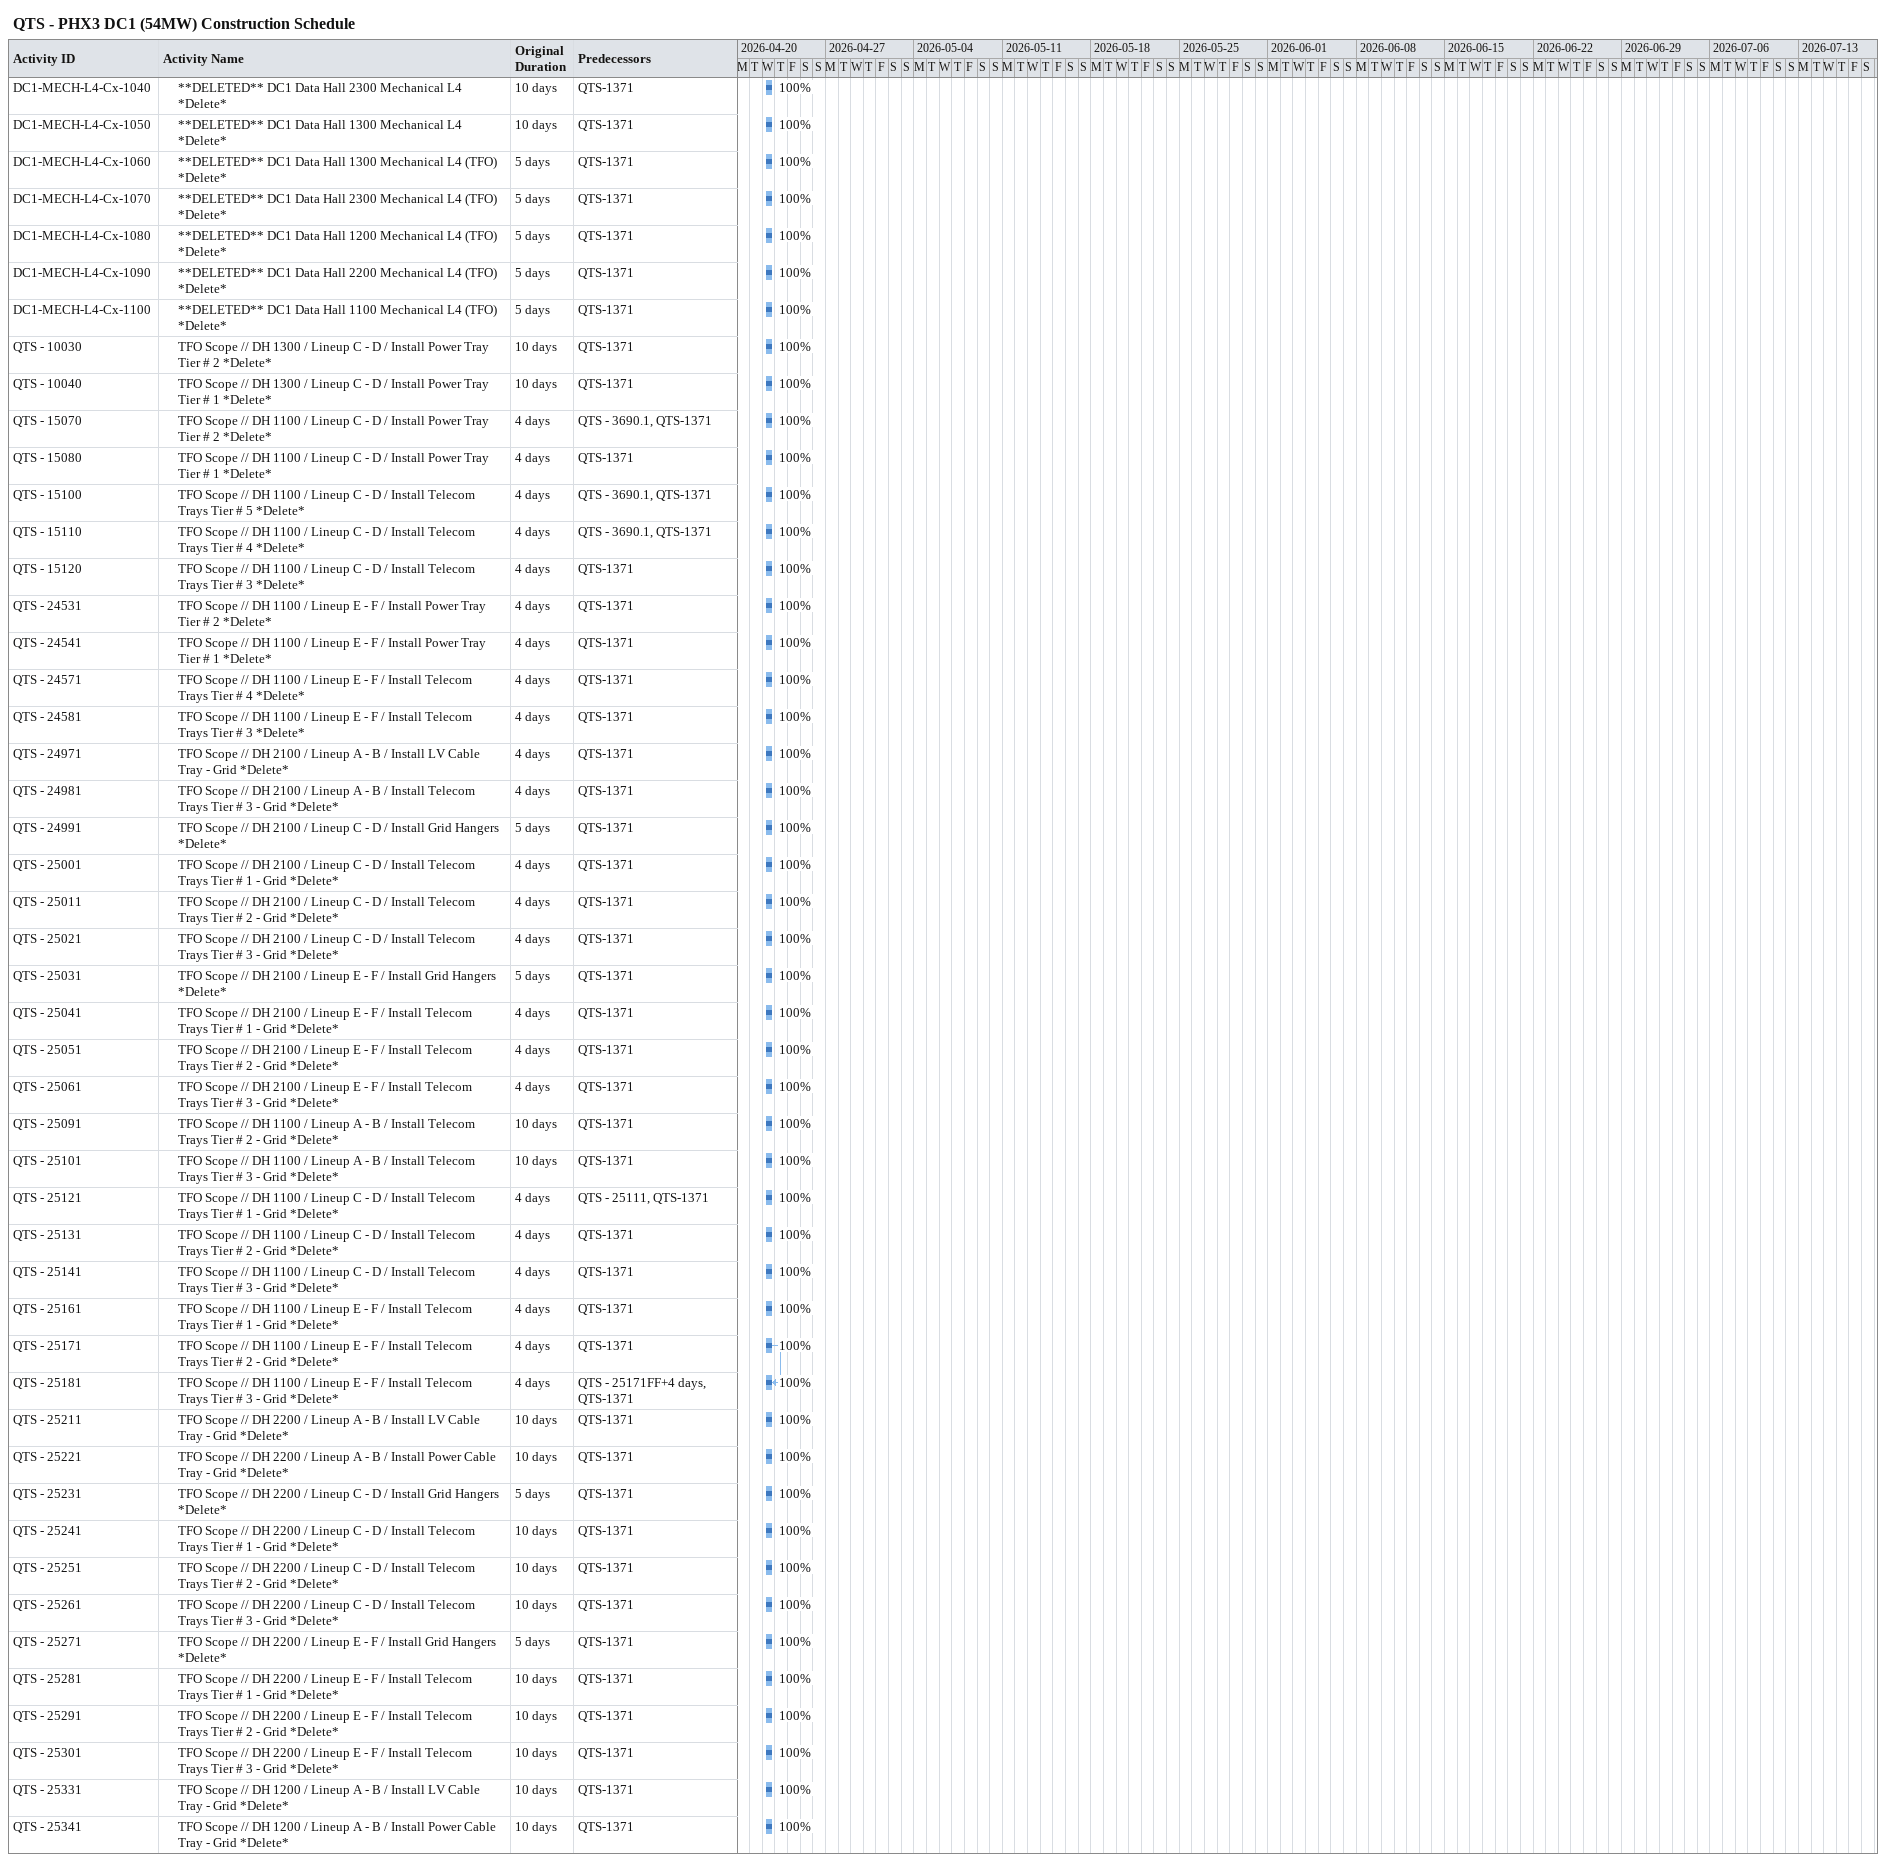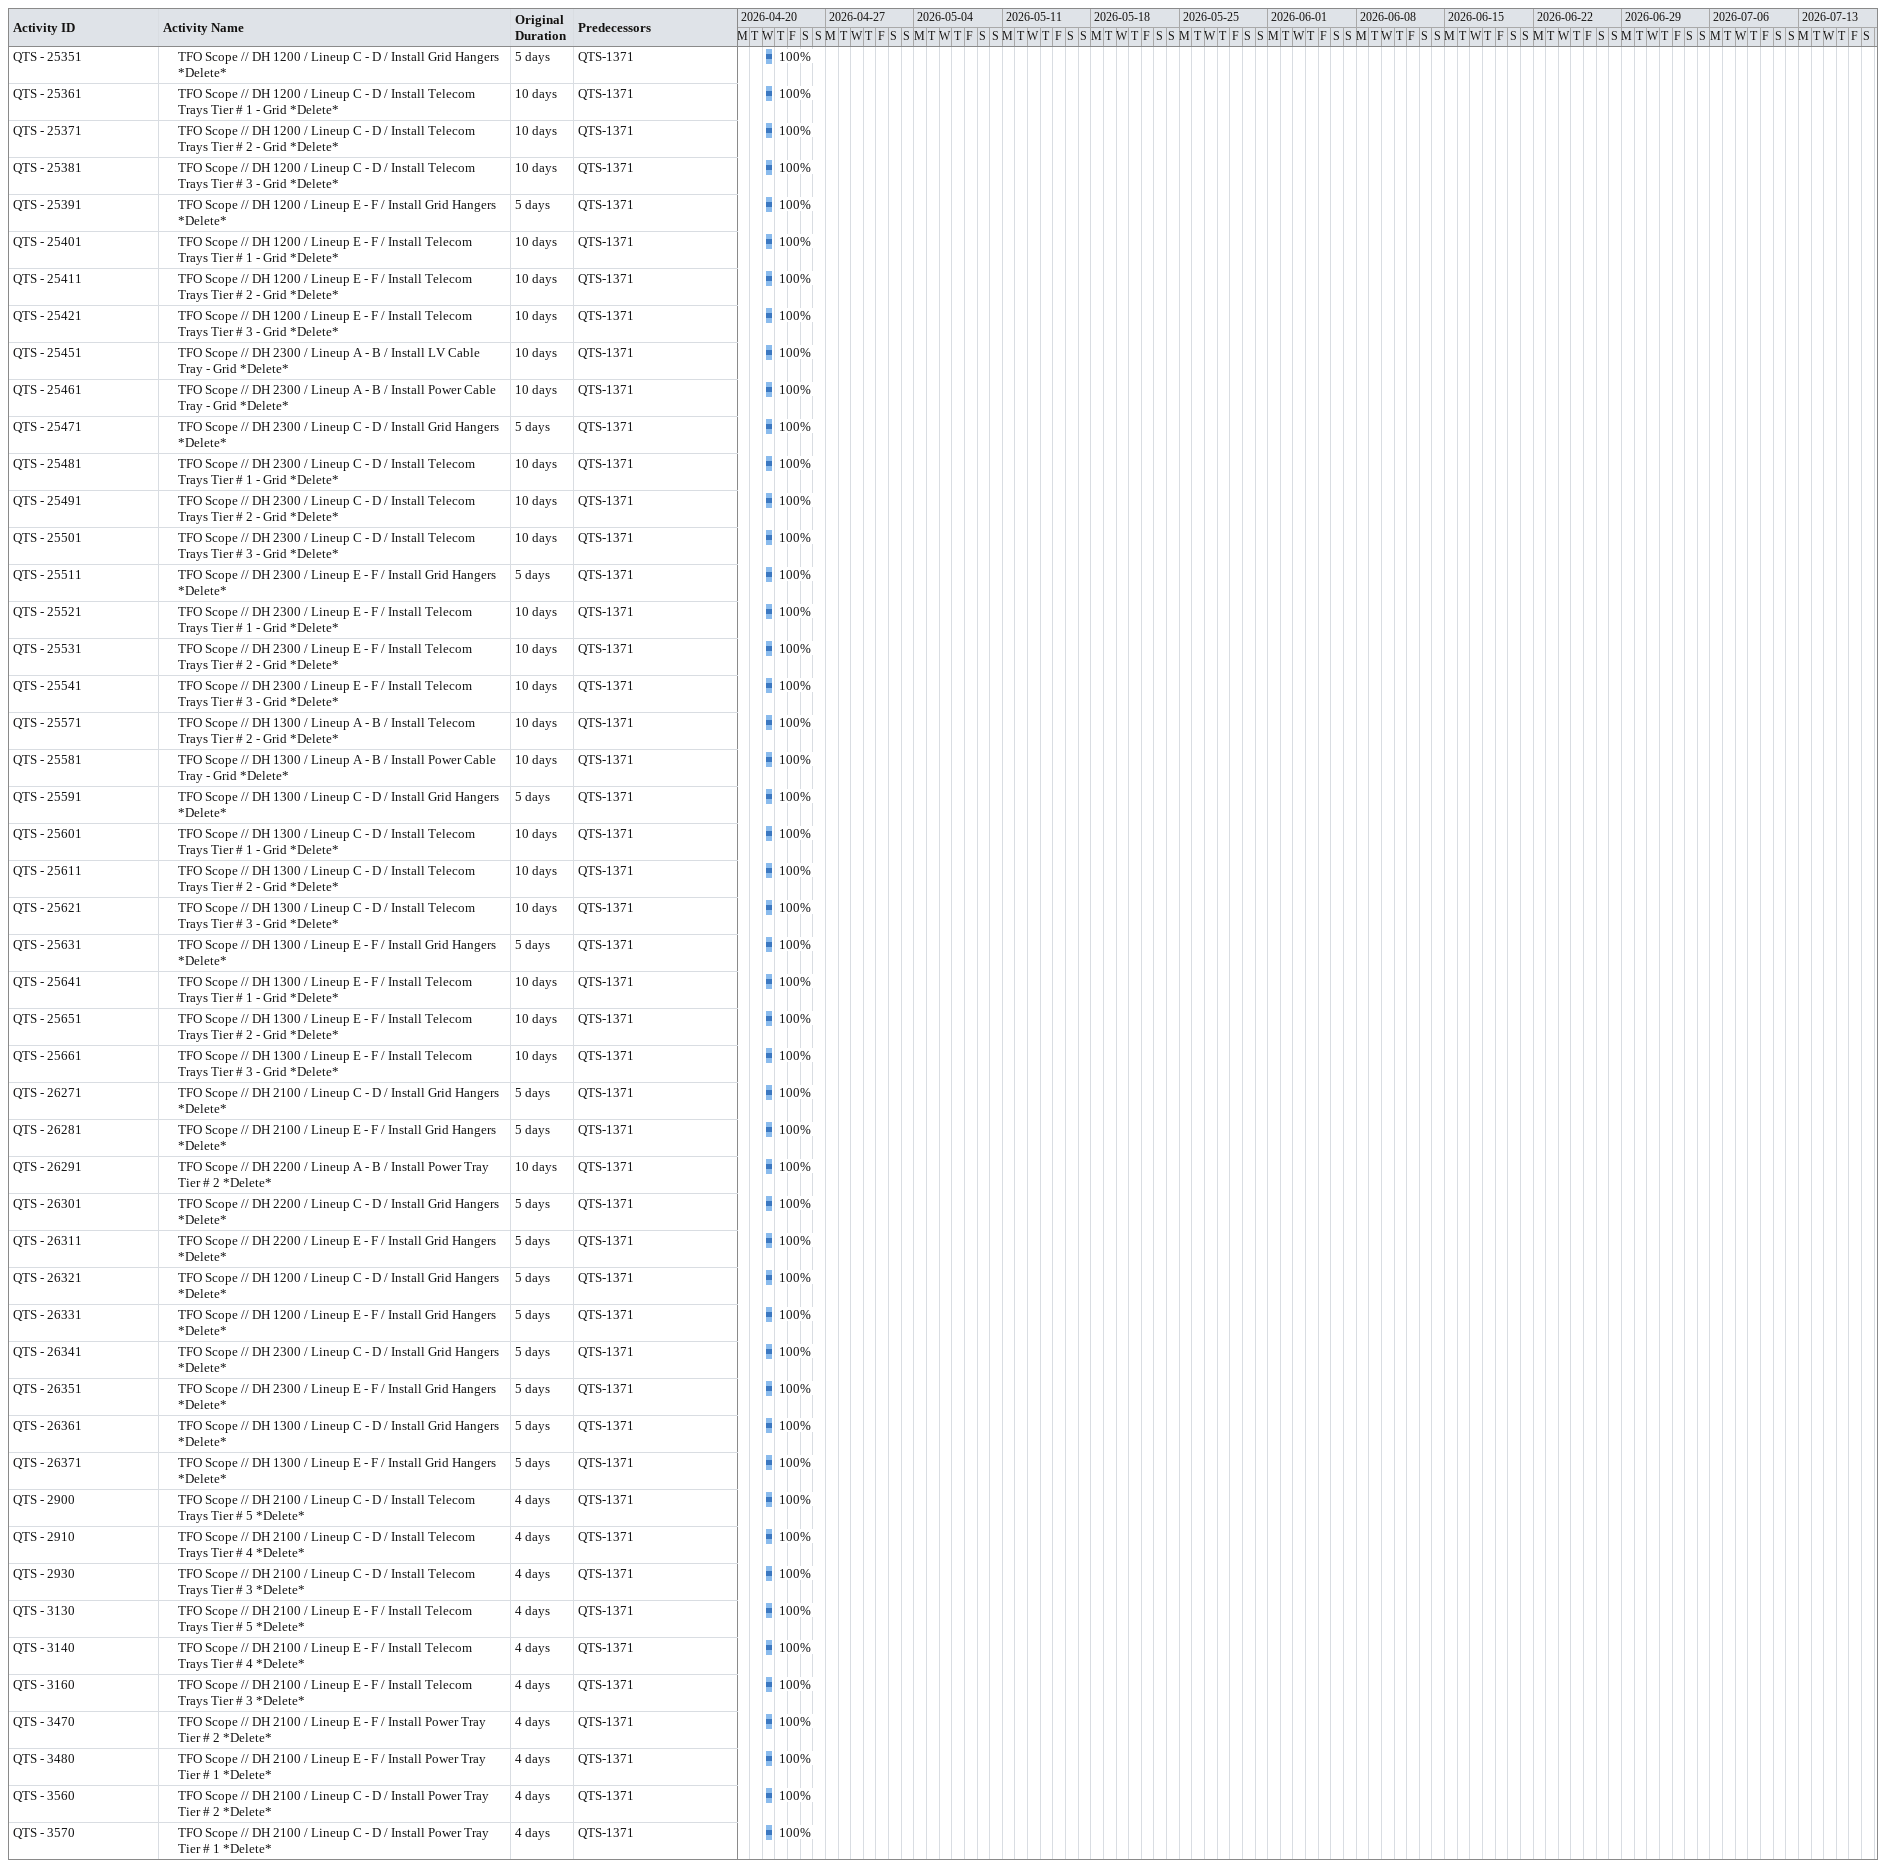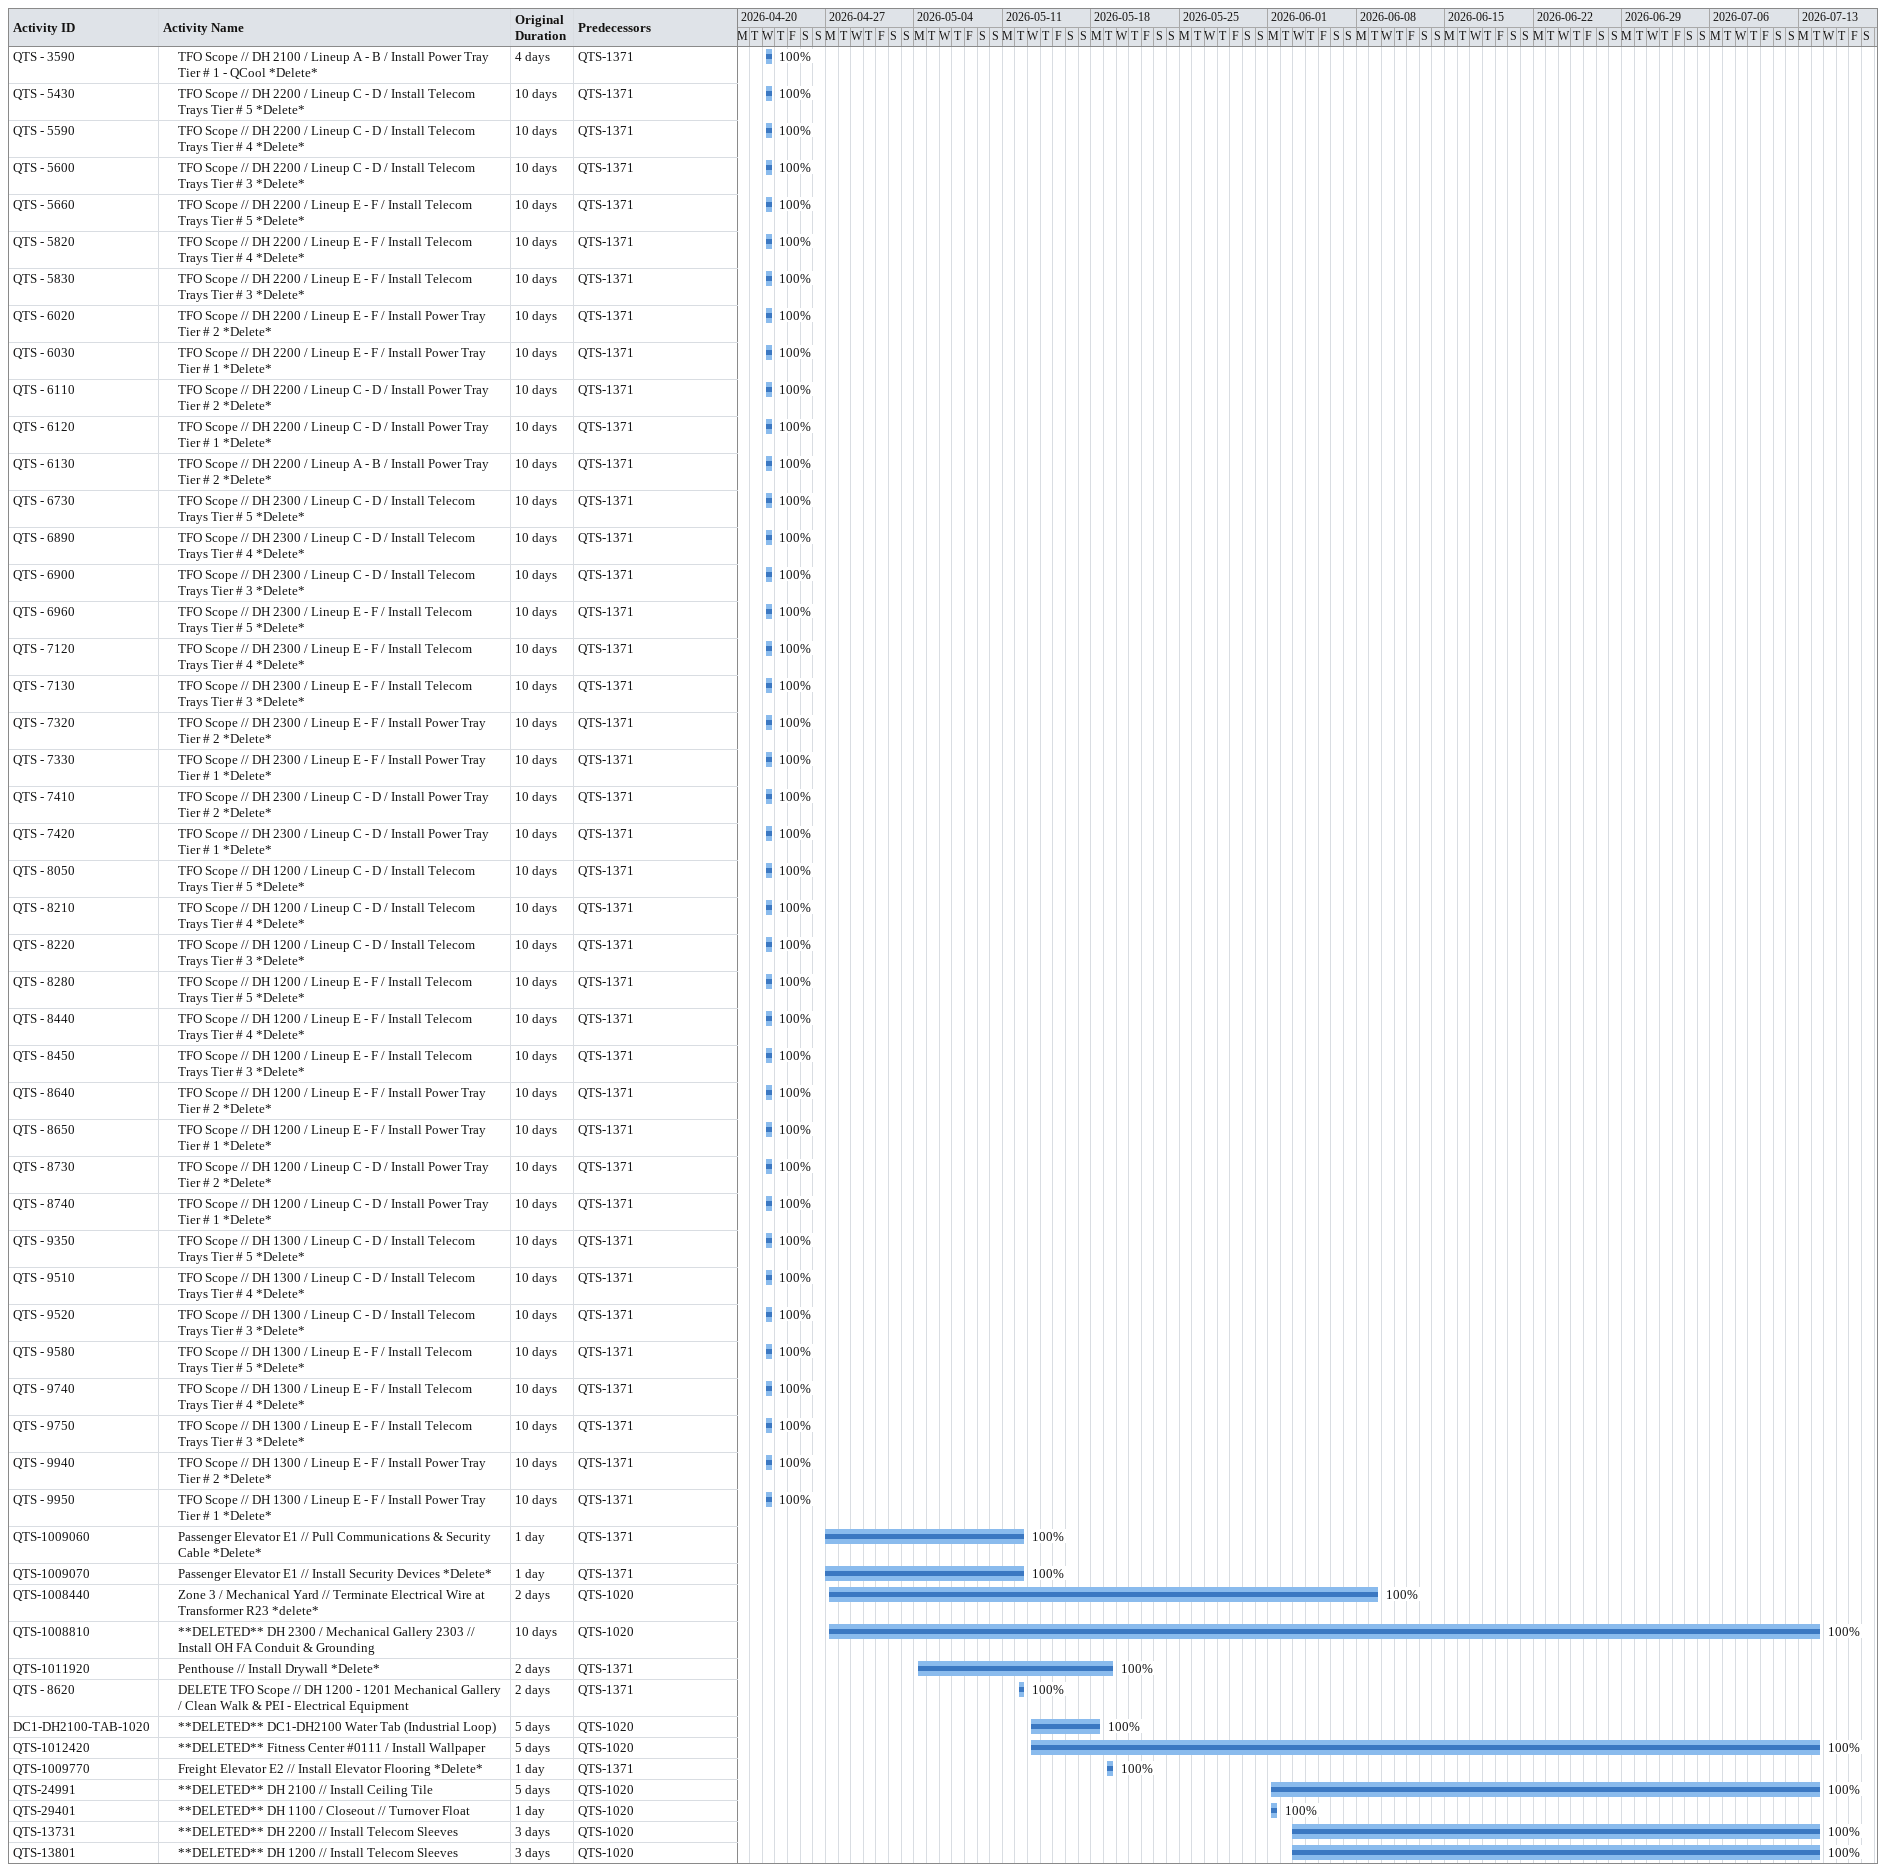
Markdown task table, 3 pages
QTS - PHX3 DC1 (54MW) Construction Schedule

| ID | Level | Task | Original duration | Start | Finish | Predecessors | % complete |
|---|---|---|---|---|---|---|---|
| DC1-MECH-L4-Cx-1040 | 2 | **DELETED** DC1 Data Hall 2300 Mechanical L4 *Delete* | 10d | 2026-04-22 | 2026-04-22 | QTS-1371 | 100 |
| DC1-MECH-L4-Cx-1050 | 2 | **DELETED** DC1 Data Hall 1300 Mechanical L4 *Delete* | 10d | 2026-04-22 | 2026-04-22 | QTS-1371 | 100 |
| DC1-MECH-L4-Cx-1060 | 2 | **DELETED** DC1 Data Hall 1300 Mechanical L4 (TFO) *Delete* | 5d | 2026-04-22 | 2026-04-22 | QTS-1371 | 100 |
| DC1-MECH-L4-Cx-1070 | 2 | **DELETED** DC1 Data Hall 2300 Mechanical L4 (TFO) *Delete* | 5d | 2026-04-22 | 2026-04-22 | QTS-1371 | 100 |
| DC1-MECH-L4-Cx-1080 | 2 | **DELETED** DC1 Data Hall 1200 Mechanical L4 (TFO) *Delete* | 5d | 2026-04-22 | 2026-04-22 | QTS-1371 | 100 |
| DC1-MECH-L4-Cx-1090 | 2 | **DELETED** DC1 Data Hall 2200 Mechanical L4 (TFO) *Delete* | 5d | 2026-04-22 | 2026-04-22 | QTS-1371 | 100 |
| DC1-MECH-L4-Cx-1100 | 2 | **DELETED** DC1 Data Hall 1100 Mechanical L4 (TFO) *Delete* | 5d | 2026-04-22 | 2026-04-22 | QTS-1371 | 100 |
| QTS - 10030 | 2 | TFO Scope // DH 1300 / Lineup C - D / Install Power Tray Tier # 2 *Delete* | 10d | 2026-04-22 | 2026-04-22 | QTS-1371 | 100 |
| QTS - 10040 | 2 | TFO Scope // DH 1300 / Lineup C - D / Install Power Tray Tier # 1 *Delete* | 10d | 2026-04-22 | 2026-04-22 | QTS-1371 | 100 |
| QTS - 15070 | 2 | TFO Scope // DH 1100 / Lineup C - D / Install Power Tray Tier # 2 *Delete* | 4d | 2026-04-22 | 2026-04-22 | QTS - 3690.1, QTS-1371 | 100 |
| QTS - 15080 | 2 | TFO Scope // DH 1100 / Lineup C - D / Install Power Tray Tier # 1 *Delete* | 4d | 2026-04-22 | 2026-04-22 | QTS-1371 | 100 |
| QTS - 15100 | 2 | TFO Scope // DH 1100 / Lineup C - D / Install Telecom Trays Tier # 5 *Delete* | 4d | 2026-04-22 | 2026-04-22 | QTS - 3690.1, QTS-1371 | 100 |
| QTS - 15110 | 2 | TFO Scope // DH 1100 / Lineup C - D / Install Telecom Trays Tier # 4 *Delete* | 4d | 2026-04-22 | 2026-04-22 | QTS - 3690.1, QTS-1371 | 100 |
| QTS - 15120 | 2 | TFO Scope // DH 1100 / Lineup C - D / Install Telecom Trays Tier # 3 *Delete* | 4d | 2026-04-22 | 2026-04-22 | QTS-1371 | 100 |
| QTS - 24531 | 2 | TFO Scope // DH 1100 / Lineup E - F / Install Power Tray Tier # 2 *Delete* | 4d | 2026-04-22 | 2026-04-22 | QTS-1371 | 100 |
| QTS - 24541 | 2 | TFO Scope // DH 1100 / Lineup E - F / Install Power Tray Tier # 1 *Delete* | 4d | 2026-04-22 | 2026-04-22 | QTS-1371 | 100 |
| QTS - 24571 | 2 | TFO Scope // DH 1100 / Lineup E - F / Install Telecom Trays Tier # 4 *Delete* | 4d | 2026-04-22 | 2026-04-22 | QTS-1371 | 100 |
| QTS - 24581 | 2 | TFO Scope // DH 1100 / Lineup E - F / Install Telecom Trays Tier # 3 *Delete* | 4d | 2026-04-22 | 2026-04-22 | QTS-1371 | 100 |
| QTS - 24971 | 2 | TFO Scope // DH 2100 / Lineup A - B / Install LV Cable Tray - Grid *Delete* | 4d | 2026-04-22 | 2026-04-22 | QTS-1371 | 100 |
| QTS - 24981 | 2 | TFO Scope // DH 2100 / Lineup A - B / Install Telecom Trays Tier # 3 - Grid *Delete* | 4d | 2026-04-22 | 2026-04-22 | QTS-1371 | 100 |
| QTS - 24991 | 2 | TFO Scope // DH 2100 / Lineup C - D / Install Grid Hangers *Delete* | 5d | 2026-04-22 | 2026-04-22 | QTS-1371 | 100 |
| QTS - 25001 | 2 | TFO Scope // DH 2100 / Lineup C - D / Install Telecom Trays Tier # 1 - Grid *Delete* | 4d | 2026-04-22 | 2026-04-22 | QTS-1371 | 100 |
| QTS - 25011 | 2 | TFO Scope // DH 2100 / Lineup C - D / Install Telecom Trays Tier # 2 - Grid *Delete* | 4d | 2026-04-22 | 2026-04-22 | QTS-1371 | 100 |
| QTS - 25021 | 2 | TFO Scope // DH 2100 / Lineup C - D / Install Telecom Trays Tier # 3 - Grid *Delete* | 4d | 2026-04-22 | 2026-04-22 | QTS-1371 | 100 |
| QTS - 25031 | 2 | TFO Scope // DH 2100 / Lineup E - F / Install Grid Hangers *Delete* | 5d | 2026-04-22 | 2026-04-22 | QTS-1371 | 100 |
| QTS - 25041 | 2 | TFO Scope // DH 2100 / Lineup E - F / Install Telecom Trays Tier # 1 - Grid *Delete* | 4d | 2026-04-22 | 2026-04-22 | QTS-1371 | 100 |
| QTS - 25051 | 2 | TFO Scope // DH 2100 / Lineup E - F / Install Telecom Trays Tier # 2 - Grid *Delete* | 4d | 2026-04-22 | 2026-04-22 | QTS-1371 | 100 |
| QTS - 25061 | 2 | TFO Scope // DH 2100 / Lineup E - F / Install Telecom Trays Tier # 3 - Grid *Delete* | 4d | 2026-04-22 | 2026-04-22 | QTS-1371 | 100 |
| QTS - 25091 | 2 | TFO Scope // DH 1100 / Lineup A - B / Install Telecom Trays Tier # 2 - Grid *Delete* | 10d | 2026-04-22 | 2026-04-22 | QTS-1371 | 100 |
| QTS - 25101 | 2 | TFO Scope // DH 1100 / Lineup A - B / Install Telecom Trays Tier # 3 - Grid *Delete* | 10d | 2026-04-22 | 2026-04-22 | QTS-1371 | 100 |
| QTS - 25121 | 2 | TFO Scope // DH 1100 / Lineup C - D / Install Telecom Trays Tier # 1 - Grid *Delete* | 4d | 2026-04-22 | 2026-04-22 | QTS - 25111, QTS-1371 | 100 |
| QTS - 25131 | 2 | TFO Scope // DH 1100 / Lineup C - D / Install Telecom Trays Tier # 2 - Grid *Delete* | 4d | 2026-04-22 | 2026-04-22 | QTS-1371 | 100 |
| QTS - 25141 | 2 | TFO Scope // DH 1100 / Lineup C - D / Install Telecom Trays Tier # 3 - Grid *Delete* | 4d | 2026-04-22 | 2026-04-22 | QTS-1371 | 100 |
| QTS - 25161 | 2 | TFO Scope // DH 1100 / Lineup E - F / Install Telecom Trays Tier # 1 - Grid *Delete* | 4d | 2026-04-22 | 2026-04-22 | QTS-1371 | 100 |
| QTS - 25171 | 2 | TFO Scope // DH 1100 / Lineup E - F / Install Telecom Trays Tier # 2 - Grid *Delete* | 4d | 2026-04-22 | 2026-04-22 | QTS-1371 | 100 |
| QTS - 25181 | 2 | TFO Scope // DH 1100 / Lineup E - F / Install Telecom Trays Tier # 3 - Grid *Delete* | 4d | 2026-04-22 | 2026-04-22 | QTS - 25171FF+4d, QTS-1371 | 100 |
| QTS - 25211 | 2 | TFO Scope // DH 2200 / Lineup A - B / Install LV Cable Tray - Grid *Delete* | 10d | 2026-04-22 | 2026-04-22 | QTS-1371 | 100 |
| QTS - 25221 | 2 | TFO Scope // DH 2200 / Lineup A - B / Install Power Cable Tray - Grid *Delete* | 10d | 2026-04-22 | 2026-04-22 | QTS-1371 | 100 |
| QTS - 25231 | 2 | TFO Scope // DH 2200 / Lineup C - D / Install Grid Hangers *Delete* | 5d | 2026-04-22 | 2026-04-22 | QTS-1371 | 100 |
| QTS - 25241 | 2 | TFO Scope // DH 2200 / Lineup C - D / Install Telecom Trays Tier # 1 - Grid *Delete* | 10d | 2026-04-22 | 2026-04-22 | QTS-1371 | 100 |
| QTS - 25251 | 2 | TFO Scope // DH 2200 / Lineup C - D / Install Telecom Trays Tier # 2 - Grid *Delete* | 10d | 2026-04-22 | 2026-04-22 | QTS-1371 | 100 |
| QTS - 25261 | 2 | TFO Scope // DH 2200 / Lineup C - D / Install Telecom Trays Tier # 3 - Grid *Delete* | 10d | 2026-04-22 | 2026-04-22 | QTS-1371 | 100 |
| QTS - 25271 | 2 | TFO Scope // DH 2200 / Lineup E - F / Install Grid Hangers *Delete* | 5d | 2026-04-22 | 2026-04-22 | QTS-1371 | 100 |
| QTS - 25281 | 2 | TFO Scope // DH 2200 / Lineup E - F / Install Telecom Trays Tier # 1 - Grid *Delete* | 10d | 2026-04-22 | 2026-04-22 | QTS-1371 | 100 |
| QTS - 25291 | 2 | TFO Scope // DH 2200 / Lineup E - F / Install Telecom Trays Tier # 2 - Grid *Delete* | 10d | 2026-04-22 | 2026-04-22 | QTS-1371 | 100 |
| QTS - 25301 | 2 | TFO Scope // DH 2200 / Lineup E - F / Install Telecom Trays Tier # 3 - Grid *Delete* | 10d | 2026-04-22 | 2026-04-22 | QTS-1371 | 100 |
| QTS - 25331 | 2 | TFO Scope // DH 1200 / Lineup A - B / Install LV Cable Tray - Grid *Delete* | 10d | 2026-04-22 | 2026-04-22 | QTS-1371 | 100 |
| QTS - 25341 | 2 | TFO Scope // DH 1200 / Lineup A - B / Install Power Cable Tray - Grid *Delete* | 10d | 2026-04-22 | 2026-04-22 | QTS-1371 | 100 |
| QTS - 25351 | 2 | TFO Scope // DH 1200 / Lineup C - D / Install Grid Hangers *Delete* | 5d | 2026-04-22 | 2026-04-22 | QTS-1371 | 100 |
| QTS - 25361 | 2 | TFO Scope // DH 1200 / Lineup C - D / Install Telecom Trays Tier # 1 - Grid *Delete* | 10d | 2026-04-22 | 2026-04-22 | QTS-1371 | 100 |
| QTS - 25371 | 2 | TFO Scope // DH 1200 / Lineup C - D / Install Telecom Trays Tier # 2 - Grid *Delete* | 10d | 2026-04-22 | 2026-04-22 | QTS-1371 | 100 |
| QTS - 25381 | 2 | TFO Scope // DH 1200 / Lineup C - D / Install Telecom Trays Tier # 3 - Grid *Delete* | 10d | 2026-04-22 | 2026-04-22 | QTS-1371 | 100 |
| QTS - 25391 | 2 | TFO Scope // DH 1200 / Lineup E - F / Install Grid Hangers *Delete* | 5d | 2026-04-22 | 2026-04-22 | QTS-1371 | 100 |
| QTS - 25401 | 2 | TFO Scope // DH 1200 / Lineup E - F / Install Telecom Trays Tier # 1 - Grid *Delete* | 10d | 2026-04-22 | 2026-04-22 | QTS-1371 | 100 |
| QTS - 25411 | 2 | TFO Scope // DH 1200 / Lineup E - F / Install Telecom Trays Tier # 2 - Grid *Delete* | 10d | 2026-04-22 | 2026-04-22 | QTS-1371 | 100 |
| QTS - 25421 | 2 | TFO Scope // DH 1200 / Lineup E - F / Install Telecom Trays Tier # 3 - Grid *Delete* | 10d | 2026-04-22 | 2026-04-22 | QTS-1371 | 100 |
| QTS - 25451 | 2 | TFO Scope // DH 2300 / Lineup A - B / Install LV Cable Tray - Grid *Delete* | 10d | 2026-04-22 | 2026-04-22 | QTS-1371 | 100 |
| QTS - 25461 | 2 | TFO Scope // DH 2300 / Lineup A - B / Install Power Cable Tray - Grid *Delete* | 10d | 2026-04-22 | 2026-04-22 | QTS-1371 | 100 |
| QTS - 25471 | 2 | TFO Scope // DH 2300 / Lineup C - D / Install Grid Hangers *Delete* | 5d | 2026-04-22 | 2026-04-22 | QTS-1371 | 100 |
| QTS - 25481 | 2 | TFO Scope // DH 2300 / Lineup C - D / Install Telecom Trays Tier # 1 - Grid *Delete* | 10d | 2026-04-22 | 2026-04-22 | QTS-1371 | 100 |
| QTS - 25491 | 2 | TFO Scope // DH 2300 / Lineup C - D / Install Telecom Trays Tier # 2 - Grid *Delete* | 10d | 2026-04-22 | 2026-04-22 | QTS-1371 | 100 |
| QTS - 25501 | 2 | TFO Scope // DH 2300 / Lineup C - D / Install Telecom Trays Tier # 3 - Grid *Delete* | 10d | 2026-04-22 | 2026-04-22 | QTS-1371 | 100 |
| QTS - 25511 | 2 | TFO Scope // DH 2300 / Lineup E - F / Install Grid Hangers *Delete* | 5d | 2026-04-22 | 2026-04-22 | QTS-1371 | 100 |
| QTS - 25521 | 2 | TFO Scope // DH 2300 / Lineup E - F / Install Telecom Trays Tier # 1 - Grid *Delete* | 10d | 2026-04-22 | 2026-04-22 | QTS-1371 | 100 |
| QTS - 25531 | 2 | TFO Scope // DH 2300 / Lineup E - F / Install Telecom Trays Tier # 2 - Grid *Delete* | 10d | 2026-04-22 | 2026-04-22 | QTS-1371 | 100 |
| QTS - 25541 | 2 | TFO Scope // DH 2300 / Lineup E - F / Install Telecom Trays Tier # 3 - Grid *Delete* | 10d | 2026-04-22 | 2026-04-22 | QTS-1371 | 100 |
| QTS - 25571 | 2 | TFO Scope // DH 1300 / Lineup A - B / Install Telecom Trays Tier # 2 - Grid *Delete* | 10d | 2026-04-22 | 2026-04-22 | QTS-1371 | 100 |
| QTS - 25581 | 2 | TFO Scope // DH 1300 / Lineup A - B / Install Power Cable Tray - Grid *Delete* | 10d | 2026-04-22 | 2026-04-22 | QTS-1371 | 100 |
| QTS - 25591 | 2 | TFO Scope // DH 1300 / Lineup C - D / Install Grid Hangers *Delete* | 5d | 2026-04-22 | 2026-04-22 | QTS-1371 | 100 |
| QTS - 25601 | 2 | TFO Scope // DH 1300 / Lineup C - D / Install Telecom Trays Tier # 1 - Grid *Delete* | 10d | 2026-04-22 | 2026-04-22 | QTS-1371 | 100 |
| QTS - 25611 | 2 | TFO Scope // DH 1300 / Lineup C - D / Install Telecom Trays Tier # 2 - Grid *Delete* | 10d | 2026-04-22 | 2026-04-22 | QTS-1371 | 100 |
| QTS - 25621 | 2 | TFO Scope // DH 1300 / Lineup C - D / Install Telecom Trays Tier # 3 - Grid *Delete* | 10d | 2026-04-22 | 2026-04-22 | QTS-1371 | 100 |
| QTS - 25631 | 2 | TFO Scope // DH 1300 / Lineup E - F / Install Grid Hangers *Delete* | 5d | 2026-04-22 | 2026-04-22 | QTS-1371 | 100 |
| QTS - 25641 | 2 | TFO Scope // DH 1300 / Lineup E - F / Install Telecom Trays Tier # 1 - Grid *Delete* | 10d | 2026-04-22 | 2026-04-22 | QTS-1371 | 100 |
| QTS - 25651 | 2 | TFO Scope // DH 1300 / Lineup E - F / Install Telecom Trays Tier # 2 - Grid *Delete* | 10d | 2026-04-22 | 2026-04-22 | QTS-1371 | 100 |
| QTS - 25661 | 2 | TFO Scope // DH 1300 / Lineup E - F / Install Telecom Trays Tier # 3 - Grid *Delete* | 10d | 2026-04-22 | 2026-04-22 | QTS-1371 | 100 |
| QTS - 26271 | 2 | TFO Scope // DH 2100 / Lineup C - D / Install Grid Hangers *Delete* | 5d | 2026-04-22 | 2026-04-22 | QTS-1371 | 100 |
| QTS - 26281 | 2 | TFO Scope // DH 2100 / Lineup E - F / Install Grid Hangers *Delete* | 5d | 2026-04-22 | 2026-04-22 | QTS-1371 | 100 |
| QTS - 26291 | 2 | TFO Scope // DH 2200 / Lineup A - B / Install Power Tray Tier # 2 *Delete* | 10d | 2026-04-22 | 2026-04-22 | QTS-1371 | 100 |
| QTS - 26301 | 2 | TFO Scope // DH 2200 / Lineup C - D / Install Grid Hangers *Delete* | 5d | 2026-04-22 | 2026-04-22 | QTS-1371 | 100 |
| QTS - 26311 | 2 | TFO Scope // DH 2200 / Lineup E - F / Install Grid Hangers *Delete* | 5d | 2026-04-22 | 2026-04-22 | QTS-1371 | 100 |
| QTS - 26321 | 2 | TFO Scope // DH 1200 / Lineup C - D / Install Grid Hangers *Delete* | 5d | 2026-04-22 | 2026-04-22 | QTS-1371 | 100 |
| QTS - 26331 | 2 | TFO Scope // DH 1200 / Lineup E - F / Install Grid Hangers *Delete* | 5d | 2026-04-22 | 2026-04-22 | QTS-1371 | 100 |
| QTS - 26341 | 2 | TFO Scope // DH 2300 / Lineup C - D / Install Grid Hangers *Delete* | 5d | 2026-04-22 | 2026-04-22 | QTS-1371 | 100 |
| QTS - 26351 | 2 | TFO Scope // DH 2300 / Lineup E - F / Install Grid Hangers *Delete* | 5d | 2026-04-22 | 2026-04-22 | QTS-1371 | 100 |
| QTS - 26361 | 2 | TFO Scope // DH 1300 / Lineup C - D / Install Grid Hangers *Delete* | 5d | 2026-04-22 | 2026-04-22 | QTS-1371 | 100 |
| QTS - 26371 | 2 | TFO Scope // DH 1300 / Lineup E - F / Install Grid Hangers *Delete* | 5d | 2026-04-22 | 2026-04-22 | QTS-1371 | 100 |
| QTS - 2900 | 2 | TFO Scope // DH 2100 / Lineup C - D / Install Telecom Trays Tier # 5 *Delete* | 4d | 2026-04-22 | 2026-04-22 | QTS-1371 | 100 |
| QTS - 2910 | 2 | TFO Scope // DH 2100 / Lineup C - D / Install Telecom Trays Tier # 4 *Delete* | 4d | 2026-04-22 | 2026-04-22 | QTS-1371 | 100 |
| QTS - 2930 | 2 | TFO Scope // DH 2100 / Lineup C - D / Install Telecom Trays Tier # 3 *Delete* | 4d | 2026-04-22 | 2026-04-22 | QTS-1371 | 100 |
| QTS - 3130 | 2 | TFO Scope // DH 2100 / Lineup E - F / Install Telecom Trays Tier # 5 *Delete* | 4d | 2026-04-22 | 2026-04-22 | QTS-1371 | 100 |
| QTS - 3140 | 2 | TFO Scope // DH 2100 / Lineup E - F / Install Telecom Trays Tier # 4 *Delete* | 4d | 2026-04-22 | 2026-04-22 | QTS-1371 | 100 |
| QTS - 3160 | 2 | TFO Scope // DH 2100 / Lineup E - F / Install Telecom Trays Tier # 3 *Delete* | 4d | 2026-04-22 | 2026-04-22 | QTS-1371 | 100 |
| QTS - 3470 | 2 | TFO Scope // DH 2100 / Lineup E - F / Install Power Tray Tier # 2 *Delete* | 4d | 2026-04-22 | 2026-04-22 | QTS-1371 | 100 |
| QTS - 3480 | 2 | TFO Scope // DH 2100 / Lineup E - F / Install Power Tray Tier # 1 *Delete* | 4d | 2026-04-22 | 2026-04-22 | QTS-1371 | 100 |
| QTS - 3560 | 2 | TFO Scope // DH 2100 / Lineup C - D / Install Power Tray Tier # 2 *Delete* | 4d | 2026-04-22 | 2026-04-22 | QTS-1371 | 100 |
| QTS - 3570 | 2 | TFO Scope // DH 2100 / Lineup C - D / Install Power Tray Tier # 1 *Delete* | 4d | 2026-04-22 | 2026-04-22 | QTS-1371 | 100 |
| QTS - 3590 | 2 | TFO Scope // DH 2100 / Lineup A - B / Install Power Tray Tier # 1 - QCool *Delete* | 4d | 2026-04-22 | 2026-04-22 | QTS-1371 | 100 |
| QTS - 5430 | 2 | TFO Scope // DH 2200 / Lineup C - D / Install Telecom Trays Tier # 5 *Delete* | 10d | 2026-04-22 | 2026-04-22 | QTS-1371 | 100 |
| QTS - 5590 | 2 | TFO Scope // DH 2200 / Lineup C - D / Install Telecom Trays Tier # 4 *Delete* | 10d | 2026-04-22 | 2026-04-22 | QTS-1371 | 100 |
| QTS - 5600 | 2 | TFO Scope // DH 2200 / Lineup C - D / Install Telecom Trays Tier # 3 *Delete* | 10d | 2026-04-22 | 2026-04-22 | QTS-1371 | 100 |
| QTS - 5660 | 2 | TFO Scope // DH 2200 / Lineup E - F / Install Telecom Trays Tier # 5 *Delete* | 10d | 2026-04-22 | 2026-04-22 | QTS-1371 | 100 |
| QTS - 5820 | 2 | TFO Scope // DH 2200 / Lineup E - F / Install Telecom Trays Tier # 4 *Delete* | 10d | 2026-04-22 | 2026-04-22 | QTS-1371 | 100 |
| QTS - 5830 | 2 | TFO Scope // DH 2200 / Lineup E - F / Install Telecom Trays Tier # 3 *Delete* | 10d | 2026-04-22 | 2026-04-22 | QTS-1371 | 100 |
| QTS - 6020 | 2 | TFO Scope // DH 2200 / Lineup E - F / Install Power Tray Tier # 2 *Delete* | 10d | 2026-04-22 | 2026-04-22 | QTS-1371 | 100 |
| QTS - 6030 | 2 | TFO Scope // DH 2200 / Lineup E - F / Install Power Tray Tier # 1 *Delete* | 10d | 2026-04-22 | 2026-04-22 | QTS-1371 | 100 |
| QTS - 6110 | 2 | TFO Scope // DH 2200 / Lineup C - D / Install Power Tray Tier # 2 *Delete* | 10d | 2026-04-22 | 2026-04-22 | QTS-1371 | 100 |
| QTS - 6120 | 2 | TFO Scope // DH 2200 / Lineup C - D / Install Power Tray Tier # 1 *Delete* | 10d | 2026-04-22 | 2026-04-22 | QTS-1371 | 100 |
| QTS - 6130 | 2 | TFO Scope // DH 2200 / Lineup A - B / Install Power Tray Tier # 2 *Delete* | 10d | 2026-04-22 | 2026-04-22 | QTS-1371 | 100 |
| QTS - 6730 | 2 | TFO Scope // DH 2300 / Lineup C - D / Install Telecom Trays Tier # 5 *Delete* | 10d | 2026-04-22 | 2026-04-22 | QTS-1371 | 100 |
| QTS - 6890 | 2 | TFO Scope // DH 2300 / Lineup C - D / Install Telecom Trays Tier # 4 *Delete* | 10d | 2026-04-22 | 2026-04-22 | QTS-1371 | 100 |
| QTS - 6900 | 2 | TFO Scope // DH 2300 / Lineup C - D / Install Telecom Trays Tier # 3 *Delete* | 10d | 2026-04-22 | 2026-04-22 | QTS-1371 | 100 |
| QTS - 6960 | 2 | TFO Scope // DH 2300 / Lineup E - F / Install Telecom Trays Tier # 5 *Delete* | 10d | 2026-04-22 | 2026-04-22 | QTS-1371 | 100 |
| QTS - 7120 | 2 | TFO Scope // DH 2300 / Lineup E - F / Install Telecom Trays Tier # 4 *Delete* | 10d | 2026-04-22 | 2026-04-22 | QTS-1371 | 100 |
| QTS - 7130 | 2 | TFO Scope // DH 2300 / Lineup E - F / Install Telecom Trays Tier # 3 *Delete* | 10d | 2026-04-22 | 2026-04-22 | QTS-1371 | 100 |
| QTS - 7320 | 2 | TFO Scope // DH 2300 / Lineup E - F / Install Power Tray Tier # 2 *Delete* | 10d | 2026-04-22 | 2026-04-22 | QTS-1371 | 100 |
| QTS - 7330 | 2 | TFO Scope // DH 2300 / Lineup E - F / Install Power Tray Tier # 1 *Delete* | 10d | 2026-04-22 | 2026-04-22 | QTS-1371 | 100 |
| QTS - 7410 | 2 | TFO Scope // DH 2300 / Lineup C - D / Install Power Tray Tier # 2 *Delete* | 10d | 2026-04-22 | 2026-04-22 | QTS-1371 | 100 |
| QTS - 7420 | 2 | TFO Scope // DH 2300 / Lineup C - D / Install Power Tray Tier # 1 *Delete* | 10d | 2026-04-22 | 2026-04-22 | QTS-1371 | 100 |
| QTS - 8050 | 2 | TFO Scope // DH 1200 / Lineup C - D / Install Telecom Trays Tier # 5 *Delete* | 10d | 2026-04-22 | 2026-04-22 | QTS-1371 | 100 |
| QTS - 8210 | 2 | TFO Scope // DH 1200 / Lineup C - D / Install Telecom Trays Tier # 4 *Delete* | 10d | 2026-04-22 | 2026-04-22 | QTS-1371 | 100 |
| QTS - 8220 | 2 | TFO Scope // DH 1200 / Lineup C - D / Install Telecom Trays Tier # 3 *Delete* | 10d | 2026-04-22 | 2026-04-22 | QTS-1371 | 100 |
| QTS - 8280 | 2 | TFO Scope // DH 1200 / Lineup E - F / Install Telecom Trays Tier # 5 *Delete* | 10d | 2026-04-22 | 2026-04-22 | QTS-1371 | 100 |
| QTS - 8440 | 2 | TFO Scope // DH 1200 / Lineup E - F / Install Telecom Trays Tier # 4 *Delete* | 10d | 2026-04-22 | 2026-04-22 | QTS-1371 | 100 |
| QTS - 8450 | 2 | TFO Scope // DH 1200 / Lineup E - F / Install Telecom Trays Tier # 3 *Delete* | 10d | 2026-04-22 | 2026-04-22 | QTS-1371 | 100 |
| QTS - 8640 | 2 | TFO Scope // DH 1200 / Lineup E - F / Install Power Tray Tier # 2 *Delete* | 10d | 2026-04-22 | 2026-04-22 | QTS-1371 | 100 |
| QTS - 8650 | 2 | TFO Scope // DH 1200 / Lineup E - F / Install Power Tray Tier # 1 *Delete* | 10d | 2026-04-22 | 2026-04-22 | QTS-1371 | 100 |
| QTS - 8730 | 2 | TFO Scope // DH 1200 / Lineup C - D / Install Power Tray Tier # 2 *Delete* | 10d | 2026-04-22 | 2026-04-22 | QTS-1371 | 100 |
| QTS - 8740 | 2 | TFO Scope // DH 1200 / Lineup C - D / Install Power Tray Tier # 1 *Delete* | 10d | 2026-04-22 | 2026-04-22 | QTS-1371 | 100 |
| QTS - 9350 | 2 | TFO Scope // DH 1300 / Lineup C - D / Install Telecom Trays Tier # 5 *Delete* | 10d | 2026-04-22 | 2026-04-22 | QTS-1371 | 100 |
| QTS - 9510 | 2 | TFO Scope // DH 1300 / Lineup C - D / Install Telecom Trays Tier # 4 *Delete* | 10d | 2026-04-22 | 2026-04-22 | QTS-1371 | 100 |
| QTS - 9520 | 2 | TFO Scope // DH 1300 / Lineup C - D / Install Telecom Trays Tier # 3 *Delete* | 10d | 2026-04-22 | 2026-04-22 | QTS-1371 | 100 |
| QTS - 9580 | 2 | TFO Scope // DH 1300 / Lineup E - F / Install Telecom Trays Tier # 5 *Delete* | 10d | 2026-04-22 | 2026-04-22 | QTS-1371 | 100 |
| QTS - 9740 | 2 | TFO Scope // DH 1300 / Lineup E - F / Install Telecom Trays Tier # 4 *Delete* | 10d | 2026-04-22 | 2026-04-22 | QTS-1371 | 100 |
| QTS - 9750 | 2 | TFO Scope // DH 1300 / Lineup E - F / Install Telecom Trays Tier # 3 *Delete* | 10d | 2026-04-22 | 2026-04-22 | QTS-1371 | 100 |
| QTS - 9940 | 2 | TFO Scope // DH 1300 / Lineup E - F / Install Power Tray Tier # 2 *Delete* | 10d | 2026-04-22 | 2026-04-22 | QTS-1371 | 100 |
| QTS - 9950 | 2 | TFO Scope // DH 1300 / Lineup E - F / Install Power Tray Tier # 1 *Delete* | 10d | 2026-04-22 | 2026-04-22 | QTS-1371 | 100 |
| QTS-1009060 | 2 | Passenger Elevator E1 // Pull Communications & Security Cable *Delete* | 1d | 2026-04-27 | 2026-05-12 | QTS-1371 | 100 |
| QTS-1009070 | 2 | Passenger Elevator E1 // Install Security Devices *Delete* | 1d | 2026-04-27 | 2026-05-12 | QTS-1371 | 100 |
| QTS-1008440 | 2 | Zone 3 / Mechanical Yard // Terminate Electrical Wire at Transformer R23 *delete* | 2d | 2026-04-27 | 2026-06-09 | QTS-1020 | 100 |
| QTS-1008810 | 2 | **DELETED** DH 2300 / Mechanical Gallery 2303 // Install OH FA Conduit & Grounding | 10d | 2026-04-27 | 2026-07-14 | QTS-1020 | 100 |
| QTS-1011920 | 2 | Penthouse // Install Drywall *Delete* | 2d | 2026-05-04 | 2026-05-19 | QTS-1371 | 100 |
| QTS - 8620 | 2 | DELETE TFO Scope // DH 1200 - 1201 Mechanical Gallery / Clean Walk & PEI - Electrical Equipment | 2d | 2026-05-12 | 2026-05-12 | QTS-1371 | 100 |
| DC1-DH2100-TAB-1020 | 2 | **DELETED** DC1-DH2100 Water Tab (Industrial Loop) | 5d | 2026-05-13 | 2026-05-18 | QTS-1020 | 100 |
| QTS-1012420 | 2 | **DELETED** Fitness Center #0111 / Install Wallpaper | 5d | 2026-05-13 | 2026-07-14 | QTS-1020 | 100 |
| QTS-1009770 | 2 | Freight Elevator E2 // Install Elevator Flooring *Delete* | 1d | 2026-05-19 | 2026-05-19 | QTS-1371 | 100 |
| QTS-24991 | 2 | **DELETED** DH 2100 // Install Ceiling Tile | 5d | 2026-06-01 | 2026-07-14 | QTS-1020 | 100 |
| QTS-29401 | 2 | **DELETED** DH 1100 / Closeout // Turnover Float | 1d | 2026-06-01 | 2026-06-01 | QTS-1020 | 100 |
| QTS-13731 | 2 | **DELETED** DH 2200 // Install Telecom Sleeves | 3d | 2026-06-03 | 2026-07-14 | QTS-1020 | 100 |
| QTS-13801 | 2 | **DELETED** DH 1200 // Install Telecom Sleeves | 3d | 2026-06-03 | 2026-07-14 | QTS-1020 | 100 |
